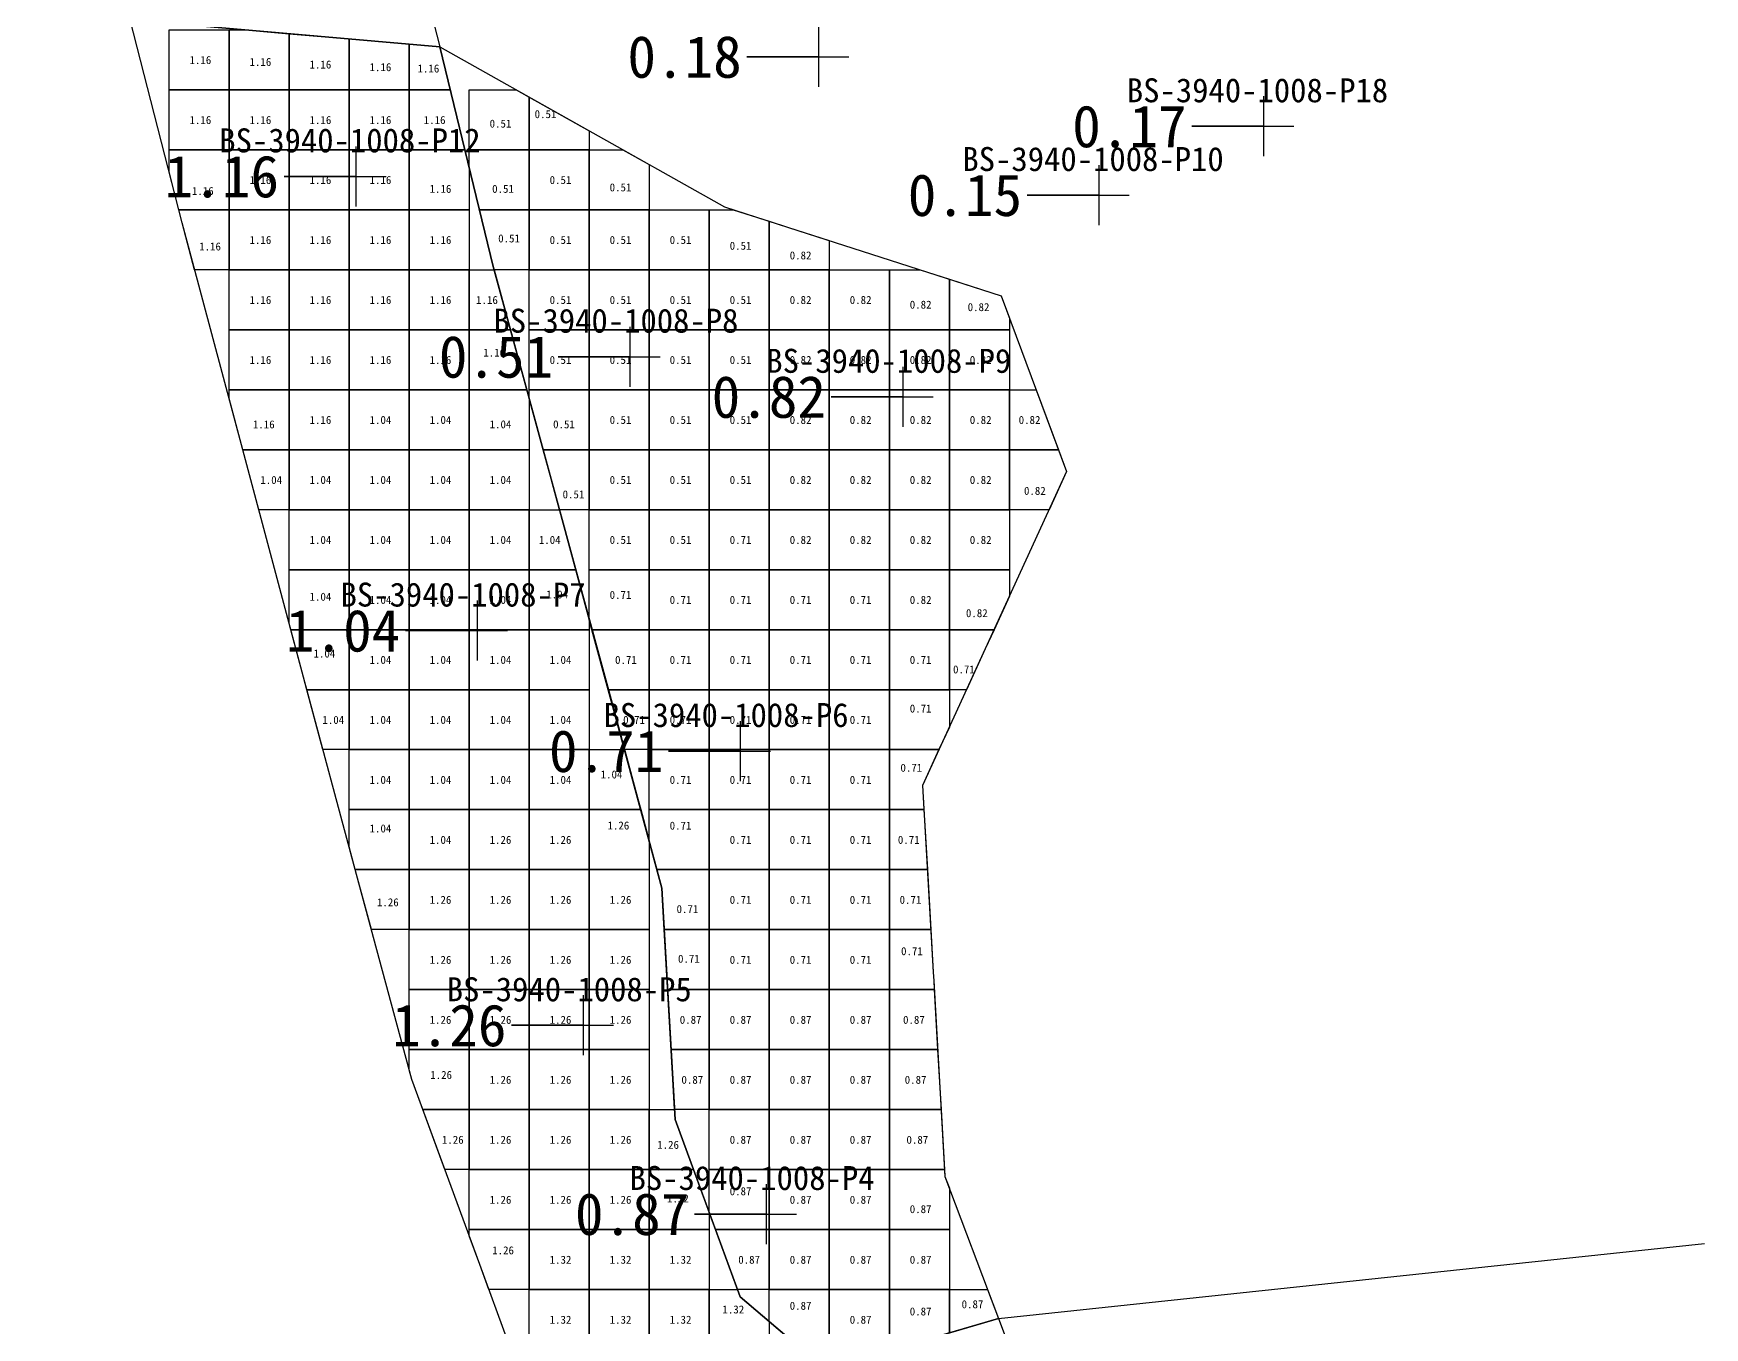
# Model space of a CAD drawing. Header units: metres. Extents: x 470082 to 470177, y 4349717 to 4349825.
# Drawn here: x 470092.04 to 470119.89, y 4349734.62 to 4349756.19 of the extents above; entities that cross this region are included whole.
import ezdxf

# ---------------------------------------------------------------- set-up
doc = ezdxf.new("R2010")
doc.units = ezdxf.units.M
for name, color, linetype in [('0.500-1.000', 4, 'Continuous'), ('1.000-1.500', 5, 'Continuous'), ('点', 7, 'Continuous'), ('爆区方格网', 7, 'Continuous'), ('钻孔', 7, 'Continuous')]:
    doc.layers.add(name, color=color, linetype=linetype)
doc.styles.add('CN_TTF', font='simsunb.ttf')

msp = doc.modelspace()

# ---------------------------------------------------------------- linework, layer by layer
at = {"color": 7}
msp.add_line((470108.123, 4349734.769), (470119.886, 4349736.021), dxfattribs=at)
at = {"layer": '0.500-1.000', "color": 4, "lineweight": 30}
for points in [[(470097.162, 4349762.728), (470097.96, 4349759.305), (470098.815, 4349755.97), (470093.654, 4349756.421), (470092.793, 4349759.778), (470092.044, 4349763.1), (470096.824, 4349764.178), (470097.162, 4349762.728)], [(470108.123, 4349734.769), (470105.235, 4349733.925), (470103.82, 4349735.13), (470102.735, 4349738.085), (470102.609, 4349740.288), (470102.515, 4349741.945), (470101.14, 4349747.023), (470100.667, 4349748.77), (470099.705, 4349752.305), (470098.815, 4349755.97), (470103.56, 4349753.3), (470104.622, 4349752.959), (470108.165, 4349751.82), (470109.257, 4349748.889), (470107.902, 4349745.935), (470106.858, 4349743.657), (470107.035, 4349740.541), (470107.043, 4349740.398), (470107.229, 4349737.139), (470108.123, 4349734.769)]]:
    msp.add_lwpolyline(points, close=True, dxfattribs=at)
at = {"layer": '1.000-1.500', "color": 5, "lineweight": 30}
for points in [[(470100.45, 4349733.025), (470099.479, 4349735.671), (470098.348, 4349738.752), (470097.428, 4349742.171), (470096.542, 4349745.464), (470095.531, 4349749.252), (470094.521, 4349753.036), (470093.654, 4349756.421), (470098.815, 4349755.97), (470099.705, 4349752.305), (470100.197, 4349750.497), (470101.63, 4349745.235), (470102.115, 4349743.432), (470102.515, 4349741.945), (470102.735, 4349738.085), (470103.129, 4349737.011), (470103.82, 4349735.13), (470105.235, 4349733.925)], [(470106.214, 4349734.211), (470108.123, 4349734.769), (470109.017, 4349732.399)]]:
    msp.add_lwpolyline(points, dxfattribs=at)
at = {"layer": '点', "color": 138, "true_color": 0x004c4c}
for p, q in [((470105.13, 4349755.304), (470105.13, 4349756.304)), ((470104.63, 4349755.804), (470105.63, 4349755.804)), ((470112.541, 4349754.145), (470112.541, 4349755.145)), ((470112.041, 4349754.645), (470113.041, 4349754.645)), ((470097.42, 4349753.31), (470097.42, 4349754.31)), ((470109.801, 4349752.999), (470109.801, 4349753.999)), ((470096.92, 4349753.81), (470097.92, 4349753.81)), ((470109.301, 4349753.499), (470110.301, 4349753.499)), ((470101.988, 4349750.304), (470101.988, 4349751.304)), ((470101.488, 4349750.804), (470102.488, 4349750.804)), ((470106.534, 4349749.635), (470106.534, 4349750.635)), ((470106.034, 4349750.135), (470107.034, 4349750.135)), ((470099.441, 4349745.738), (470099.441, 4349746.738)), ((470098.941, 4349746.238), (470099.941, 4349746.238)), ((470103.823, 4349743.73), (470103.823, 4349744.73)), ((470103.323, 4349744.23), (470104.323, 4349744.23)), ((470101.21, 4349739.158), (470101.21, 4349740.158)), ((470100.71, 4349739.658), (470101.71, 4349739.658)), ((470104.256, 4349736.012), (470104.256, 4349737.012)), ((470103.756, 4349736.512), (470104.756, 4349736.512))]:
    msp.add_line(p, q, dxfattribs=at)
at = {"layer": '爆区方格网', "color": 5}
for points in [[(470094.304, 4349755.253), (470094.304, 4349756.253), (470095.304, 4349756.253), (470095.304, 4349755.253), (470094.304, 4349755.253)], [(470096.304, 4349755.253), (470095.304, 4349755.253), (470095.304, 4349756.253), (470095.571, 4349756.253), (470096.304, 4349756.189), (470096.304, 4349755.253)], [(470097.304, 4349755.253), (470096.304, 4349755.253), (470096.304, 4349756.189), (470097.304, 4349756.102), (470097.304, 4349755.253)], [(470098.304, 4349755.253), (470097.304, 4349755.253), (470097.304, 4349756.102), (470098.304, 4349756.014), (470098.304, 4349755.253)], [(470098.304, 4349755.253), (470098.304, 4349756.014), (470098.815, 4349755.97), (470098.989, 4349755.253), (470098.304, 4349755.253)], [(470094.304, 4349754.253), (470094.304, 4349755.253), (470095.304, 4349755.253), (470095.304, 4349754.253), (470094.304, 4349754.253)], [(470095.304, 4349754.253), (470095.304, 4349755.253), (470096.304, 4349755.253), (470096.304, 4349754.253), (470095.304, 4349754.253)], [(470096.304, 4349754.253), (470096.304, 4349755.253), (470097.304, 4349755.253), (470097.304, 4349754.253), (470096.304, 4349754.253)], [(470097.304, 4349754.253), (470097.304, 4349755.253), (470098.304, 4349755.253), (470098.304, 4349754.253), (470097.304, 4349754.253)], [(470098.304, 4349754.253), (470098.304, 4349755.253), (470098.989, 4349755.253), (470099.232, 4349754.253), (470098.304, 4349754.253)], [(470094.304, 4349754.253), (470095.304, 4349754.253), (470095.304, 4349753.253), (470094.466, 4349753.253), (470094.304, 4349753.886), (470094.304, 4349754.253)], [(470095.304, 4349753.253), (470095.304, 4349754.253), (470096.304, 4349754.253), (470096.304, 4349753.253), (470095.304, 4349753.253)], [(470096.304, 4349753.253), (470096.304, 4349754.253), (470097.304, 4349754.253), (470097.304, 4349753.253), (470096.304, 4349753.253)], [(470097.304, 4349753.253), (470097.304, 4349754.253), (470098.304, 4349754.253), (470098.304, 4349753.253), (470097.304, 4349753.253)], [(470099.304, 4349753.253), (470098.304, 4349753.253), (470098.304, 4349754.253), (470099.232, 4349754.253), (470099.304, 4349753.958), (470099.304, 4349753.253)], [(470095.304, 4349753.253), (470095.304, 4349752.253), (470094.73, 4349752.253), (470094.521, 4349753.036), (470094.466, 4349753.253), (470095.304, 4349753.253)], [(470095.304, 4349752.253), (470095.304, 4349753.253), (470096.304, 4349753.253), (470096.304, 4349752.253), (470095.304, 4349752.253)], [(470096.304, 4349752.253), (470096.304, 4349753.253), (470097.304, 4349753.253), (470097.304, 4349752.253), (470096.304, 4349752.253)], [(470097.304, 4349752.253), (470097.304, 4349753.253), (470098.304, 4349753.253), (470098.304, 4349752.253), (470097.304, 4349752.253)], [(470098.304, 4349752.253), (470098.304, 4349753.253), (470099.304, 4349753.253), (470099.304, 4349752.253), (470098.304, 4349752.253)], [(470095.304, 4349751.253), (470095.304, 4349752.253), (470096.304, 4349752.253), (470096.304, 4349751.253), (470095.304, 4349751.253)], [(470096.304, 4349751.253), (470096.304, 4349752.253), (470097.304, 4349752.253), (470097.304, 4349751.253), (470096.304, 4349751.253)], [(470097.304, 4349751.253), (470097.304, 4349752.253), (470098.304, 4349752.253), (470098.304, 4349751.253), (470097.304, 4349751.253)], [(470098.304, 4349751.253), (470098.304, 4349752.253), (470099.304, 4349752.253), (470099.304, 4349751.253), (470098.304, 4349751.253)], [(470099.304, 4349751.253), (470099.304, 4349752.253), (470099.719, 4349752.253), (470099.991, 4349751.253), (470099.304, 4349751.253)], [(470095.304, 4349750.253), (470095.304, 4349751.253), (470096.304, 4349751.253), (470096.304, 4349750.253), (470095.304, 4349750.253)], [(470096.304, 4349750.253), (470096.304, 4349751.253), (470097.304, 4349751.253), (470097.304, 4349750.253), (470096.304, 4349750.253)], [(470097.304, 4349750.253), (470097.304, 4349751.253), (470098.304, 4349751.253), (470098.304, 4349750.253), (470097.304, 4349750.253)], [(470098.304, 4349750.253), (470098.304, 4349751.253), (470099.304, 4349751.253), (470099.304, 4349750.253), (470098.304, 4349750.253)], [(470099.304, 4349750.253), (470099.304, 4349751.253), (470099.991, 4349751.253), (470100.197, 4349750.497), (470100.264, 4349750.253), (470099.304, 4349750.253)], [(470095.304, 4349750.253), (470096.304, 4349750.253), (470096.304, 4349749.253), (470095.531, 4349749.253), (470095.304, 4349750.105), (470095.304, 4349750.253)], [(470096.304, 4349749.253), (470096.304, 4349750.253), (470097.304, 4349750.253), (470097.304, 4349749.253), (470096.304, 4349749.253)], [(470097.304, 4349749.253), (470097.304, 4349750.253), (470098.304, 4349750.253), (470098.304, 4349749.253), (470097.304, 4349749.253)], [(470098.304, 4349749.253), (470098.304, 4349750.253), (470099.304, 4349750.253), (470099.304, 4349749.253), (470098.304, 4349749.253)], [(470100.304, 4349749.253), (470099.304, 4349749.253), (470099.304, 4349750.253), (470100.264, 4349750.253), (470100.304, 4349750.107), (470100.304, 4349749.253)], [(470096.304, 4349749.253), (470096.304, 4349748.253), (470095.798, 4349748.253), (470095.531, 4349749.252), (470095.531, 4349749.253), (470096.304, 4349749.253)], [(470096.304, 4349748.253), (470096.304, 4349749.253), (470097.304, 4349749.253), (470097.304, 4349748.253), (470096.304, 4349748.253)], [(470097.304, 4349748.253), (470097.304, 4349749.253), (470098.304, 4349749.253), (470098.304, 4349748.253), (470097.304, 4349748.253)], [(470098.304, 4349748.253), (470098.304, 4349749.253), (470099.304, 4349749.253), (470099.304, 4349748.253), (470098.304, 4349748.253)], [(470099.304, 4349748.253), (470099.304, 4349749.253), (470100.304, 4349749.253), (470100.304, 4349748.253), (470099.304, 4349748.253)], [(470096.304, 4349747.253), (470096.304, 4349748.253), (470097.304, 4349748.253), (470097.304, 4349747.253), (470096.304, 4349747.253)], [(470097.304, 4349747.253), (470097.304, 4349748.253), (470098.304, 4349748.253), (470098.304, 4349747.253), (470097.304, 4349747.253)], [(470098.304, 4349747.253), (470098.304, 4349748.253), (470099.304, 4349748.253), (470099.304, 4349747.253), (470098.304, 4349747.253)], [(470099.304, 4349747.253), (470099.304, 4349748.253), (470100.304, 4349748.253), (470100.304, 4349747.253), (470099.304, 4349747.253)], [(470100.304, 4349747.253), (470100.304, 4349748.253), (470100.808, 4349748.253), (470101.08, 4349747.253), (470100.304, 4349747.253)], [(470096.304, 4349747.253), (470097.304, 4349747.253), (470097.304, 4349746.253), (470096.331, 4349746.253), (470096.304, 4349746.358), (470096.304, 4349747.253)], [(470097.304, 4349746.253), (470097.304, 4349747.253), (470098.304, 4349747.253), (470098.304, 4349746.253), (470097.304, 4349746.253)], [(470098.304, 4349746.253), (470098.304, 4349747.253), (470099.304, 4349747.253), (470099.304, 4349746.253), (470098.304, 4349746.253)], [(470099.304, 4349746.253), (470099.304, 4349747.253), (470100.304, 4349747.253), (470100.304, 4349746.253), (470099.304, 4349746.253)], [(470101.304, 4349746.253), (470100.304, 4349746.253), (470100.304, 4349747.253), (470101.08, 4349747.253), (470101.304, 4349746.434), (470101.304, 4349746.253)], [(470097.304, 4349746.253), (470097.304, 4349745.253), (470096.599, 4349745.253), (470096.542, 4349745.464), (470096.331, 4349746.253), (470097.304, 4349746.253)], [(470097.304, 4349745.253), (470097.304, 4349746.253), (470098.304, 4349746.253), (470098.304, 4349745.253), (470097.304, 4349745.253)], [(470098.304, 4349745.253), (470098.304, 4349746.253), (470099.304, 4349746.253), (470099.304, 4349745.253), (470098.304, 4349745.253)], [(470099.304, 4349745.253), (470099.304, 4349746.253), (470100.304, 4349746.253), (470100.304, 4349745.253), (470099.304, 4349745.253)], [(470100.304, 4349745.253), (470100.304, 4349746.253), (470101.304, 4349746.253), (470101.304, 4349745.253), (470100.304, 4349745.253)], [(470097.304, 4349745.253), (470097.304, 4349744.253), (470096.868, 4349744.253), (470096.599, 4349745.253), (470097.304, 4349745.253)], [(470097.304, 4349744.253), (470097.304, 4349745.253), (470098.304, 4349745.253), (470098.304, 4349744.253), (470097.304, 4349744.253)], [(470098.304, 4349744.253), (470098.304, 4349745.253), (470099.304, 4349745.253), (470099.304, 4349744.253), (470098.304, 4349744.253)], [(470099.304, 4349744.253), (470099.304, 4349745.253), (470100.304, 4349745.253), (470100.304, 4349744.253), (470099.304, 4349744.253)], [(470100.304, 4349744.253), (470100.304, 4349745.253), (470101.304, 4349745.253), (470101.304, 4349744.253), (470100.304, 4349744.253)], [(470097.304, 4349743.253), (470097.304, 4349744.253), (470098.304, 4349744.253), (470098.304, 4349743.253), (470097.304, 4349743.253)], [(470098.304, 4349743.253), (470098.304, 4349744.253), (470099.304, 4349744.253), (470099.304, 4349743.253), (470098.304, 4349743.253)], [(470099.304, 4349743.253), (470099.304, 4349744.253), (470100.304, 4349744.253), (470100.304, 4349743.253), (470099.304, 4349743.253)], [(470100.304, 4349743.253), (470100.304, 4349744.253), (470101.304, 4349744.253), (470101.304, 4349743.253), (470100.304, 4349743.253)], [(470101.304, 4349743.253), (470101.304, 4349744.253), (470101.894, 4349744.253), (470102.115, 4349743.432), (470102.163, 4349743.253), (470101.304, 4349743.253)], [(470097.304, 4349743.253), (470098.304, 4349743.253), (470098.304, 4349742.253), (470097.406, 4349742.253), (470097.304, 4349742.633), (470097.304, 4349743.253)], [(470098.304, 4349742.253), (470098.304, 4349743.253), (470099.304, 4349743.253), (470099.304, 4349742.253), (470098.304, 4349742.253)], [(470099.304, 4349742.253), (470099.304, 4349743.253), (470100.304, 4349743.253), (470100.304, 4349742.253), (470099.304, 4349742.253)], [(470100.304, 4349742.253), (470100.304, 4349743.253), (470101.304, 4349743.253), (470101.304, 4349742.253), (470100.304, 4349742.253)], [(470102.304, 4349742.253), (470101.304, 4349742.253), (470101.304, 4349743.253), (470102.163, 4349743.253), (470102.304, 4349742.731), (470102.304, 4349742.253)], [(470098.304, 4349742.253), (470098.304, 4349741.253), (470097.675, 4349741.253), (470097.428, 4349742.171), (470097.406, 4349742.253), (470098.304, 4349742.253)], [(470098.304, 4349741.253), (470098.304, 4349742.253), (470099.304, 4349742.253), (470099.304, 4349741.253), (470098.304, 4349741.253)], [(470099.304, 4349741.253), (470099.304, 4349742.253), (470100.304, 4349742.253), (470100.304, 4349741.253), (470099.304, 4349741.253)], [(470100.304, 4349741.253), (470100.304, 4349742.253), (470101.304, 4349742.253), (470101.304, 4349741.253), (470100.304, 4349741.253)], [(470101.304, 4349741.253), (470101.304, 4349742.253), (470102.304, 4349742.253), (470102.304, 4349741.253), (470101.304, 4349741.253)], [(470098.304, 4349740.253), (470098.304, 4349741.253), (470099.304, 4349741.253), (470099.304, 4349740.253), (470098.304, 4349740.253)], [(470099.304, 4349740.253), (470099.304, 4349741.253), (470100.304, 4349741.253), (470100.304, 4349740.253), (470099.304, 4349740.253)], [(470100.304, 4349740.253), (470100.304, 4349741.253), (470101.304, 4349741.253), (470101.304, 4349740.253), (470100.304, 4349740.253)], [(470101.304, 4349740.253), (470101.304, 4349741.253), (470102.304, 4349741.253), (470102.304, 4349740.253), (470101.304, 4349740.253)], [(470098.304, 4349739.253), (470098.304, 4349740.253), (470099.304, 4349740.253), (470099.304, 4349739.253), (470098.304, 4349739.253)], [(470099.304, 4349739.253), (470099.304, 4349740.253), (470100.304, 4349740.253), (470100.304, 4349739.253), (470099.304, 4349739.253)], [(470100.304, 4349739.253), (470100.304, 4349740.253), (470101.304, 4349740.253), (470101.304, 4349739.253), (470100.304, 4349739.253)], [(470101.304, 4349739.253), (470101.304, 4349740.253), (470102.304, 4349740.253), (470102.304, 4349739.253), (470101.304, 4349739.253)], [(470098.304, 4349739.253), (470099.304, 4349739.253), (470099.304, 4349738.253), (470098.531, 4349738.253), (470098.348, 4349738.752), (470098.304, 4349738.916), (470098.304, 4349739.253)], [(470099.304, 4349738.253), (470099.304, 4349739.253), (470100.304, 4349739.253), (470100.304, 4349738.253), (470099.304, 4349738.253)], [(470100.304, 4349738.253), (470100.304, 4349739.253), (470101.304, 4349739.253), (470101.304, 4349738.253), (470100.304, 4349738.253)], [(470101.304, 4349738.253), (470101.304, 4349739.253), (470102.304, 4349739.253), (470102.304, 4349738.253), (470101.304, 4349738.253)], [(470099.304, 4349738.253), (470099.304, 4349737.253), (470098.898, 4349737.253), (470098.531, 4349738.253), (470099.304, 4349738.253)], [(470099.304, 4349737.253), (470099.304, 4349738.253), (470100.304, 4349738.253), (470100.304, 4349737.253), (470099.304, 4349737.253)], [(470100.304, 4349737.253), (470100.304, 4349738.253), (470101.304, 4349738.253), (470101.304, 4349737.253), (470100.304, 4349737.253)], [(470101.304, 4349737.253), (470101.304, 4349738.253), (470102.304, 4349738.253), (470102.304, 4349737.253), (470101.304, 4349737.253)], [(470102.304, 4349737.253), (470102.304, 4349738.253), (470102.725, 4349738.253), (470102.735, 4349738.085), (470103.04, 4349737.253), (470102.304, 4349737.253)], [(470099.304, 4349736.253), (470099.304, 4349737.253), (470100.304, 4349737.253), (470100.304, 4349736.253), (470099.304, 4349736.253)], [(470100.304, 4349736.253), (470100.304, 4349737.253), (470101.304, 4349737.253), (470101.304, 4349736.253), (470100.304, 4349736.253)], [(470101.304, 4349736.253), (470101.304, 4349737.253), (470102.304, 4349737.253), (470102.304, 4349736.253), (470101.304, 4349736.253)], [(470103.304, 4349736.253), (470102.304, 4349736.253), (470102.304, 4349737.253), (470103.04, 4349737.253), (470103.129, 4349737.011), (470103.304, 4349736.536), (470103.304, 4349736.253)], [(470099.304, 4349736.253), (470100.304, 4349736.253), (470100.304, 4349735.253), (470099.632, 4349735.253), (470099.479, 4349735.671), (470099.304, 4349736.148), (470099.304, 4349736.253)], [(470100.304, 4349735.253), (470100.304, 4349736.253), (470101.304, 4349736.253), (470101.304, 4349735.253), (470100.304, 4349735.253)], [(470101.304, 4349735.253), (470101.304, 4349736.253), (470102.304, 4349736.253), (470102.304, 4349735.253), (470101.304, 4349735.253)], [(470102.304, 4349735.253), (470102.304, 4349736.253), (470103.304, 4349736.253), (470103.304, 4349735.253), (470102.304, 4349735.253)], [(470100.304, 4349734.253), (470100.304, 4349735.253), (470101.304, 4349735.253), (470101.304, 4349734.253), (470100.304, 4349734.253)], [(470101.304, 4349734.253), (470101.304, 4349735.253), (470102.304, 4349735.253), (470102.304, 4349734.253), (470101.304, 4349734.253)], [(470102.304, 4349734.253), (470102.304, 4349735.253), (470103.304, 4349735.253), (470103.304, 4349734.253), (470102.304, 4349734.253)], [(470104.304, 4349734.253), (470103.304, 4349734.253), (470103.304, 4349735.253), (470103.775, 4349735.253), (470103.82, 4349735.13), (470104.304, 4349734.718), (470104.304, 4349734.253)]]:
    msp.add_lwpolyline(points, close=True, dxfattribs=at)
at = {"layer": '爆区方格网', "color": 4}
for points in [[(470100.304, 4349754.253), (470099.304, 4349754.253), (470099.304, 4349755.253), (470100.088, 4349755.253), (470100.304, 4349755.132), (470100.304, 4349754.253)], [(470101.304, 4349754.253), (470100.304, 4349754.253), (470100.304, 4349755.132), (470101.304, 4349754.569), (470101.304, 4349754.253)], [(470099.304, 4349754.253), (470100.304, 4349754.253), (470100.304, 4349753.253), (470099.475, 4349753.253), (470099.304, 4349753.958), (470099.304, 4349754.253)], [(470100.304, 4349753.253), (470100.304, 4349754.253), (470101.304, 4349754.253), (470101.304, 4349753.253), (470100.304, 4349753.253)], [(470102.304, 4349753.253), (470101.304, 4349753.253), (470101.304, 4349754.253), (470101.865, 4349754.253), (470102.304, 4349754.007), (470102.304, 4349753.253)], [(470100.304, 4349753.253), (470100.304, 4349752.253), (470099.719, 4349752.253), (470099.705, 4349752.305), (470099.475, 4349753.253), (470100.304, 4349753.253)], [(470100.304, 4349752.253), (470100.304, 4349753.253), (470101.304, 4349753.253), (470101.304, 4349752.253), (470100.304, 4349752.253)], [(470101.304, 4349752.253), (470101.304, 4349753.253), (470102.304, 4349753.253), (470102.304, 4349752.253), (470101.304, 4349752.253)], [(470102.304, 4349752.253), (470102.304, 4349753.253), (470103.304, 4349753.253), (470103.304, 4349752.253), (470102.304, 4349752.253)], [(470104.304, 4349752.253), (470103.304, 4349752.253), (470103.304, 4349753.253), (470103.704, 4349753.253), (470104.304, 4349753.061), (470104.304, 4349752.253)], [(470105.304, 4349752.253), (470104.304, 4349752.253), (470104.304, 4349753.061), (470104.622, 4349752.959), (470105.304, 4349752.739), (470105.304, 4349752.253)], [(470100.304, 4349751.253), (470100.304, 4349752.253), (470101.304, 4349752.253), (470101.304, 4349751.253), (470100.304, 4349751.253)], [(470101.304, 4349751.253), (470101.304, 4349752.253), (470102.304, 4349752.253), (470102.304, 4349751.253), (470101.304, 4349751.253)], [(470102.304, 4349751.253), (470102.304, 4349752.253), (470103.304, 4349752.253), (470103.304, 4349751.253), (470102.304, 4349751.253)], [(470103.304, 4349751.253), (470103.304, 4349752.253), (470104.304, 4349752.253), (470104.304, 4349751.253), (470103.304, 4349751.253)], [(470104.304, 4349751.253), (470104.304, 4349752.253), (470105.304, 4349752.253), (470105.304, 4349751.253), (470104.304, 4349751.253)], [(470105.304, 4349751.253), (470105.304, 4349752.253), (470106.304, 4349752.253), (470106.304, 4349751.253), (470105.304, 4349751.253)], [(470107.304, 4349751.253), (470106.304, 4349751.253), (470106.304, 4349752.253), (470106.816, 4349752.253), (470107.304, 4349752.097), (470107.304, 4349751.253)], [(470108.304, 4349751.253), (470107.304, 4349751.253), (470107.304, 4349752.097), (470108.165, 4349751.82), (470108.304, 4349751.448), (470108.304, 4349751.253)], [(470100.304, 4349750.253), (470100.304, 4349751.253), (470101.304, 4349751.253), (470101.304, 4349750.253), (470100.304, 4349750.253)], [(470101.304, 4349750.253), (470101.304, 4349751.253), (470102.304, 4349751.253), (470102.304, 4349750.253), (470101.304, 4349750.253)], [(470102.304, 4349750.253), (470102.304, 4349751.253), (470103.304, 4349751.253), (470103.304, 4349750.253), (470102.304, 4349750.253)], [(470103.304, 4349750.253), (470103.304, 4349751.253), (470104.304, 4349751.253), (470104.304, 4349750.253), (470103.304, 4349750.253)], [(470104.304, 4349750.253), (470104.304, 4349751.253), (470105.304, 4349751.253), (470105.304, 4349750.253), (470104.304, 4349750.253)], [(470105.304, 4349750.253), (470105.304, 4349751.253), (470106.304, 4349751.253), (470106.304, 4349750.253), (470105.304, 4349750.253)], [(470106.304, 4349750.253), (470106.304, 4349751.253), (470107.304, 4349751.253), (470107.304, 4349750.253), (470106.304, 4349750.253)], [(470107.304, 4349750.253), (470107.304, 4349751.253), (470108.304, 4349751.253), (470108.304, 4349750.253), (470107.304, 4349750.253)], [(470100.304, 4349750.253), (470101.304, 4349750.253), (470101.304, 4349749.253), (470100.536, 4349749.253), (470100.304, 4349750.107), (470100.304, 4349750.253)], [(470101.304, 4349749.253), (470101.304, 4349750.253), (470102.304, 4349750.253), (470102.304, 4349749.253), (470101.304, 4349749.253)], [(470102.304, 4349749.253), (470102.304, 4349750.253), (470103.304, 4349750.253), (470103.304, 4349749.253), (470102.304, 4349749.253)], [(470103.304, 4349749.253), (470103.304, 4349750.253), (470104.304, 4349750.253), (470104.304, 4349749.253), (470103.304, 4349749.253)], [(470104.304, 4349749.253), (470104.304, 4349750.253), (470105.304, 4349750.253), (470105.304, 4349749.253), (470104.304, 4349749.253)], [(470105.304, 4349749.253), (470105.304, 4349750.253), (470106.304, 4349750.253), (470106.304, 4349749.253), (470105.304, 4349749.253)], [(470106.304, 4349749.253), (470106.304, 4349750.253), (470107.304, 4349750.253), (470107.304, 4349749.253), (470106.304, 4349749.253)], [(470107.304, 4349749.253), (470107.304, 4349750.253), (470108.304, 4349750.253), (470108.304, 4349749.253), (470107.304, 4349749.253)], [(470108.304, 4349749.253), (470108.304, 4349750.253), (470108.749, 4349750.253), (470109.121, 4349749.253), (470108.304, 4349749.253)], [(470101.304, 4349749.253), (470101.304, 4349748.253), (470100.807, 4349748.253), (470100.667, 4349748.77), (470100.536, 4349749.253), (470101.304, 4349749.253)], [(470101.304, 4349748.253), (470101.304, 4349749.253), (470102.304, 4349749.253), (470102.304, 4349748.253), (470101.304, 4349748.253)], [(470102.304, 4349748.253), (470102.304, 4349749.253), (470103.304, 4349749.253), (470103.304, 4349748.253), (470102.304, 4349748.253)], [(470103.304, 4349748.253), (470103.304, 4349749.253), (470104.304, 4349749.253), (470104.304, 4349748.253), (470103.304, 4349748.253)], [(470104.304, 4349748.253), (470104.304, 4349749.253), (470105.304, 4349749.253), (470105.304, 4349748.253), (470104.304, 4349748.253)], [(470105.304, 4349748.253), (470105.304, 4349749.253), (470106.304, 4349749.253), (470106.304, 4349748.253), (470105.304, 4349748.253)], [(470106.304, 4349748.253), (470106.304, 4349749.253), (470107.304, 4349749.253), (470107.304, 4349748.253), (470106.304, 4349748.253)], [(470107.304, 4349748.253), (470107.304, 4349749.253), (470108.304, 4349749.253), (470108.304, 4349748.253), (470107.304, 4349748.253)], [(470108.304, 4349748.253), (470108.304, 4349749.253), (470109.121, 4349749.253), (470109.257, 4349748.889), (470108.965, 4349748.253), (470108.304, 4349748.253)], [(470101.304, 4349747.253), (470101.304, 4349748.253), (470102.304, 4349748.253), (470102.304, 4349747.253), (470101.304, 4349747.253)], [(470102.304, 4349747.253), (470102.304, 4349748.253), (470103.304, 4349748.253), (470103.304, 4349747.253), (470102.304, 4349747.253)], [(470103.304, 4349747.253), (470103.304, 4349748.253), (470104.304, 4349748.253), (470104.304, 4349747.253), (470103.304, 4349747.253)], [(470104.304, 4349747.253), (470104.304, 4349748.253), (470105.304, 4349748.253), (470105.304, 4349747.253), (470104.304, 4349747.253)], [(470105.304, 4349747.253), (470105.304, 4349748.253), (470106.304, 4349748.253), (470106.304, 4349747.253), (470105.304, 4349747.253)], [(470106.304, 4349747.253), (470106.304, 4349748.253), (470107.304, 4349748.253), (470107.304, 4349747.253), (470106.304, 4349747.253)], [(470107.304, 4349747.253), (470107.304, 4349748.253), (470108.304, 4349748.253), (470108.304, 4349747.253), (470107.304, 4349747.253)], [(470101.304, 4349747.253), (470102.304, 4349747.253), (470102.304, 4349746.253), (470101.349, 4349746.253), (470101.304, 4349746.42), (470101.304, 4349747.253)], [(470102.304, 4349746.253), (470102.304, 4349747.253), (470103.304, 4349747.253), (470103.304, 4349746.253), (470102.304, 4349746.253)], [(470103.304, 4349746.253), (470103.304, 4349747.253), (470104.304, 4349747.253), (470104.304, 4349746.253), (470103.304, 4349746.253)], [(470104.304, 4349746.253), (470104.304, 4349747.253), (470105.304, 4349747.253), (470105.304, 4349746.253), (470104.304, 4349746.253)], [(470105.304, 4349746.253), (470105.304, 4349747.253), (470106.304, 4349747.253), (470106.304, 4349746.253), (470105.304, 4349746.253)], [(470106.304, 4349746.253), (470106.304, 4349747.253), (470107.304, 4349747.253), (470107.304, 4349746.253), (470106.304, 4349746.253)], [(470107.304, 4349746.253), (470107.304, 4349747.253), (470108.304, 4349747.253), (470108.304, 4349746.81), (470108.048, 4349746.253), (470107.304, 4349746.253)], [(470102.304, 4349746.253), (470102.304, 4349745.253), (470101.619, 4349745.253), (470101.349, 4349746.253), (470102.304, 4349746.253)], [(470102.304, 4349745.253), (470102.304, 4349746.253), (470103.304, 4349746.253), (470103.304, 4349745.253), (470102.304, 4349745.253)], [(470103.304, 4349745.253), (470103.304, 4349746.253), (470104.304, 4349746.253), (470104.304, 4349745.253), (470103.304, 4349745.253)], [(470104.304, 4349745.253), (470104.304, 4349746.253), (470105.304, 4349746.253), (470105.304, 4349745.253), (470104.304, 4349745.253)], [(470105.304, 4349745.253), (470105.304, 4349746.253), (470106.304, 4349746.253), (470106.304, 4349745.253), (470105.304, 4349745.253)], [(470106.304, 4349745.253), (470106.304, 4349746.253), (470107.304, 4349746.253), (470107.304, 4349745.253), (470106.304, 4349745.253)], [(470107.304, 4349745.253), (470107.304, 4349746.253), (470108.048, 4349746.253), (470107.902, 4349745.935), (470107.59, 4349745.253), (470107.304, 4349745.253)], [(470102.304, 4349745.253), (470102.304, 4349744.253), (470101.89, 4349744.253), (470101.619, 4349745.253), (470102.304, 4349745.253)], [(470102.304, 4349744.253), (470102.304, 4349745.253), (470103.304, 4349745.253), (470103.304, 4349744.253), (470102.304, 4349744.253)], [(470103.304, 4349744.253), (470103.304, 4349745.253), (470104.304, 4349745.253), (470104.304, 4349744.253), (470103.304, 4349744.253)], [(470104.304, 4349744.253), (470104.304, 4349745.253), (470105.304, 4349745.253), (470105.304, 4349744.253), (470104.304, 4349744.253)], [(470105.304, 4349744.253), (470105.304, 4349745.253), (470106.304, 4349745.253), (470106.304, 4349744.253), (470105.304, 4349744.253)], [(470106.304, 4349744.253), (470106.304, 4349745.253), (470107.304, 4349745.253), (470107.304, 4349744.63), (470107.131, 4349744.253), (470106.304, 4349744.253)], [(470102.304, 4349743.253), (470102.304, 4349744.253), (470103.304, 4349744.253), (470103.304, 4349743.253), (470102.304, 4349743.253)], [(470103.304, 4349743.253), (470103.304, 4349744.253), (470104.304, 4349744.253), (470104.304, 4349743.253), (470103.304, 4349743.253)], [(470104.304, 4349743.253), (470104.304, 4349744.253), (470105.304, 4349744.253), (470105.304, 4349743.253), (470104.304, 4349743.253)], [(470105.304, 4349743.253), (470105.304, 4349744.253), (470106.304, 4349744.253), (470106.304, 4349743.253), (470105.304, 4349743.253)], [(470106.304, 4349743.253), (470106.304, 4349744.253), (470107.131, 4349744.253), (470106.858, 4349743.657), (470106.881, 4349743.253), (470106.304, 4349743.253)], [(470102.304, 4349743.253), (470103.304, 4349743.253), (470103.304, 4349742.253), (470102.432, 4349742.253), (470102.304, 4349742.726), (470102.304, 4349743.253)], [(470103.304, 4349742.253), (470103.304, 4349743.253), (470104.304, 4349743.253), (470104.304, 4349742.253), (470103.304, 4349742.253)], [(470104.304, 4349742.253), (470104.304, 4349743.253), (470105.304, 4349743.253), (470105.304, 4349742.253), (470104.304, 4349742.253)], [(470105.304, 4349742.253), (470105.304, 4349743.253), (470106.304, 4349743.253), (470106.304, 4349742.253), (470105.304, 4349742.253)], [(470106.304, 4349742.253), (470106.304, 4349743.253), (470106.881, 4349743.253), (470106.938, 4349742.253), (470106.304, 4349742.253)], [(470103.304, 4349742.253), (470103.304, 4349741.253), (470102.554, 4349741.253), (470102.515, 4349741.945), (470102.432, 4349742.253), (470103.304, 4349742.253)], [(470103.304, 4349741.253), (470103.304, 4349742.253), (470104.304, 4349742.253), (470104.304, 4349741.253), (470103.304, 4349741.253)], [(470104.304, 4349741.253), (470104.304, 4349742.253), (470105.304, 4349742.253), (470105.304, 4349741.253), (470104.304, 4349741.253)], [(470105.304, 4349741.253), (470105.304, 4349742.253), (470106.304, 4349742.253), (470106.304, 4349741.253), (470105.304, 4349741.253)], [(470106.304, 4349741.253), (470106.304, 4349742.253), (470106.938, 4349742.253), (470106.995, 4349741.253), (470106.304, 4349741.253)], [(470103.304, 4349741.253), (470103.304, 4349740.253), (470102.611, 4349740.253), (470102.609, 4349740.288), (470102.554, 4349741.253), (470103.304, 4349741.253)], [(470103.304, 4349740.253), (470103.304, 4349741.253), (470104.304, 4349741.253), (470104.304, 4349740.253), (470103.304, 4349740.253)], [(470104.304, 4349740.253), (470104.304, 4349741.253), (470105.304, 4349741.253), (470105.304, 4349740.253), (470104.304, 4349740.253)], [(470105.304, 4349740.253), (470105.304, 4349741.253), (470106.304, 4349741.253), (470106.304, 4349740.253), (470105.304, 4349740.253)], [(470106.304, 4349740.253), (470106.304, 4349741.253), (470106.995, 4349741.253), (470107.035, 4349740.541), (470107.043, 4349740.398), (470107.052, 4349740.253), (470106.304, 4349740.253)], [(470103.304, 4349740.253), (470103.304, 4349739.253), (470102.668, 4349739.253), (470102.611, 4349740.253), (470103.304, 4349740.253)], [(470103.304, 4349739.253), (470103.304, 4349740.253), (470104.304, 4349740.253), (470104.304, 4349739.253), (470103.304, 4349739.253)], [(470104.304, 4349739.253), (470104.304, 4349740.253), (470105.304, 4349740.253), (470105.304, 4349739.253), (470104.304, 4349739.253)], [(470105.304, 4349739.253), (470105.304, 4349740.253), (470106.304, 4349740.253), (470106.304, 4349739.253), (470105.304, 4349739.253)], [(470106.304, 4349739.253), (470106.304, 4349740.253), (470107.052, 4349740.253), (470107.109, 4349739.253), (470106.304, 4349739.253)], [(470103.304, 4349739.253), (470103.304, 4349738.253), (470102.725, 4349738.253), (470102.668, 4349739.253), (470103.304, 4349739.253)], [(470103.304, 4349738.253), (470103.304, 4349739.253), (470104.304, 4349739.253), (470104.304, 4349738.253), (470103.304, 4349738.253)], [(470104.304, 4349738.253), (470104.304, 4349739.253), (470105.304, 4349739.253), (470105.304, 4349738.253), (470104.304, 4349738.253)], [(470105.304, 4349738.253), (470105.304, 4349739.253), (470106.304, 4349739.253), (470106.304, 4349738.253), (470105.304, 4349738.253)], [(470106.304, 4349738.253), (470106.304, 4349739.253), (470107.109, 4349739.253), (470107.165, 4349738.253), (470106.304, 4349738.253)], [(470103.304, 4349737.253), (470103.304, 4349738.253), (470104.304, 4349738.253), (470104.304, 4349737.253), (470103.304, 4349737.253)], [(470104.304, 4349737.253), (470104.304, 4349738.253), (470105.304, 4349738.253), (470105.304, 4349737.253), (470104.304, 4349737.253)], [(470105.304, 4349737.253), (470105.304, 4349738.253), (470106.304, 4349738.253), (470106.304, 4349737.253), (470105.304, 4349737.253)], [(470106.304, 4349737.253), (470106.304, 4349738.253), (470107.165, 4349738.253), (470107.222, 4349737.253), (470106.304, 4349737.253)], [(470103.304, 4349737.253), (470104.304, 4349737.253), (470104.304, 4349736.253), (470103.407, 4349736.253), (470103.304, 4349736.536), (470103.304, 4349737.253)], [(470104.304, 4349736.253), (470104.304, 4349737.253), (470105.304, 4349737.253), (470105.304, 4349736.253), (470104.304, 4349736.253)], [(470105.304, 4349736.253), (470105.304, 4349737.253), (470106.304, 4349737.253), (470106.304, 4349736.253), (470105.304, 4349736.253)], [(470107.304, 4349736.253), (470106.304, 4349736.253), (470106.304, 4349737.253), (470107.222, 4349737.253), (470107.229, 4349737.139), (470107.304, 4349736.941), (470107.304, 4349736.253)], [(470104.304, 4349736.253), (470104.304, 4349735.253), (470103.775, 4349735.253), (470103.407, 4349736.253), (470104.304, 4349736.253)], [(470104.304, 4349735.253), (470104.304, 4349736.253), (470105.304, 4349736.253), (470105.304, 4349735.253), (470104.304, 4349735.253)], [(470105.304, 4349735.253), (470105.304, 4349736.253), (470106.304, 4349736.253), (470106.304, 4349735.253), (470105.304, 4349735.253)], [(470106.304, 4349735.253), (470106.304, 4349736.253), (470107.304, 4349736.253), (470107.304, 4349735.253), (470106.304, 4349735.253)], [(470104.304, 4349735.253), (470105.304, 4349735.253), (470105.304, 4349734.253), (470104.849, 4349734.253), (470104.304, 4349734.718), (470104.304, 4349735.253)], [(470105.304, 4349734.253), (470105.304, 4349735.253), (470106.304, 4349735.253), (470106.304, 4349734.253), (470105.304, 4349734.253)], [(470106.304, 4349734.253), (470106.304, 4349735.253), (470107.304, 4349735.253), (470107.304, 4349734.529), (470106.36, 4349734.253), (470106.304, 4349734.253)], [(470107.304, 4349735.253), (470107.94, 4349735.253), (470108.123, 4349734.769), (470107.304, 4349734.529), (470107.304, 4349735.253)]]:
    msp.add_lwpolyline(points, close=True, dxfattribs=at)
at = {"layer": '钻孔', "color": 8, "lineweight": 35}
for p, q in [((470105.13, 4349755.804), (470103.93, 4349755.804)), ((470112.541, 4349754.645), (470111.341, 4349754.645)), ((470109.801, 4349753.499), (470108.601, 4349753.499))]:
    msp.add_line(p, q, dxfattribs=at)
at = {"layer": '钻孔', "color": 5, "lineweight": 35}
for p, q in [((470097.42, 4349753.81), (470096.22, 4349753.81)), ((470099.441, 4349746.238), (470098.241, 4349746.238)), ((470101.21, 4349739.658), (470100.01, 4349739.658))]:
    msp.add_line(p, q, dxfattribs=at)
at = {"layer": '钻孔', "color": 4, "lineweight": 35}
for p, q in [((470101.988, 4349750.804), (470100.788, 4349750.804)), ((470106.534, 4349750.135), (470105.334, 4349750.135)), ((470103.823, 4349744.23), (470102.623, 4349744.23)), ((470104.256, 4349736.512), (470103.056, 4349736.512))]:
    msp.add_line(p, q, dxfattribs=at)

# ---------------------------------------------------------------- texts
at = {"color": 5, "style": 'CN_TTF'}
for s, p in [('1.16', (470094.644, 4349755.683)), ('1.16', (470095.644, 4349755.651)), ('1.16', (470096.644, 4349755.608)), ('1.16', (470097.644, 4349755.564)), ('1.16', (470098.443, 4349755.542)), ('1.16', (470094.644, 4349754.683)), ('1.16', (470095.644, 4349754.683)), ('1.16', (470096.644, 4349754.683)), ('1.16', (470097.644, 4349754.683)), ('1.16', (470098.547, 4349754.683)), ('1.16', (470094.684, 4349753.5)), ('1.16', (470095.644, 4349753.683)), ('1.16', (470096.644, 4349753.683)), ('1.16', (470097.644, 4349753.683)), ('1.16', (470098.644, 4349753.536)), ('1.16', (470094.805, 4349752.575)), ('1.16', (470095.644, 4349752.683)), ('1.16', (470096.644, 4349752.683)), ('1.16', (470097.644, 4349752.683)), ('1.16', (470098.644, 4349752.683)), ('1.16', (470095.644, 4349751.683)), ('1.16', (470096.644, 4349751.683)), ('1.16', (470097.644, 4349751.683)), ('1.16', (470098.644, 4349751.683)), ('1.16', (470099.419, 4349751.683)), ('1.16', (470095.644, 4349750.683)), ('1.16', (470096.644, 4349750.683)), ('1.16', (470097.644, 4349750.683)), ('1.16', (470098.644, 4349750.683)), ('1.16', (470099.539, 4349750.805)), ('1.16', (470095.7, 4349749.609)), ('1.16', (470096.644, 4349749.683)), ('1.04', (470097.644, 4349749.683)), ('1.04', (470098.644, 4349749.683)), ('1.04', (470099.644, 4349749.61)), ('1.04', (470095.824, 4349748.682)), ('1.04', (470096.644, 4349748.683)), ('1.04', (470097.644, 4349748.683)), ('1.04', (470098.644, 4349748.683)), ('1.04', (470099.644, 4349748.683)), ('1.04', (470096.644, 4349747.683)), ('1.04', (470097.644, 4349747.683)), ('1.04', (470098.644, 4349747.683)), ('1.04', (470099.644, 4349747.683)), ('1.04', (470100.464, 4349747.683)), ('1.04', (470096.644, 4349746.736)), ('1.04', (470100.588, 4349746.774)), ('1.04', (470097.644, 4349746.683)), ('1.04', (470098.644, 4349746.683)), ('1.04', (470099.644, 4349746.683)), ('1.04', (470096.71, 4349745.789)), ('1.04', (470097.644, 4349745.683)), ('1.04', (470098.644, 4349745.683)), ('1.04', (470099.644, 4349745.683)), ('1.04', (470100.644, 4349745.683)), ('1.04', (470096.858, 4349744.683)), ('1.04', (470097.644, 4349744.683)), ('1.04', (470098.644, 4349744.683)), ('1.04', (470099.644, 4349744.683)), ('1.04', (470100.644, 4349744.683)), ('1.04', (470097.644, 4349743.683)), ('1.04', (470098.644, 4349743.683)), ('1.04', (470099.644, 4349743.683)), ('1.04', (470100.644, 4349743.683)), ('1.04', (470101.494, 4349743.773)), ('1.04', (470097.644, 4349742.873)), ('1.26', (470101.608, 4349742.922)), ('1.04', (470098.644, 4349742.683)), ('1.26', (470099.644, 4349742.683)), ('1.26', (470100.644, 4349742.683)), ('1.26', (470097.767, 4349741.642)), ('1.26', (470098.644, 4349741.683)), ('1.26', (470099.644, 4349741.683)), ('1.26', (470100.644, 4349741.683)), ('1.26', (470101.644, 4349741.683)), ('1.26', (470098.644, 4349740.683)), ('1.26', (470099.644, 4349740.683)), ('1.26', (470100.644, 4349740.683)), ('1.26', (470101.644, 4349740.683)), ('1.26', (470098.644, 4349739.683)), ('1.26', (470099.644, 4349739.683)), ('1.26', (470100.644, 4349739.683)), ('1.26', (470101.644, 4349739.683)), ('1.26', (470098.655, 4349738.764)), ('1.26', (470099.644, 4349738.683)), ('1.26', (470100.644, 4349738.683)), ('1.26', (470101.644, 4349738.683)), ('1.26', (470098.849, 4349737.683)), ('1.26', (470099.644, 4349737.683)), ('1.26', (470100.644, 4349737.683)), ('1.26', (470101.644, 4349737.683)), ('1.26', (470102.436, 4349737.599)), ('1.32', (470102.6, 4349736.704)), ('1.26', (470099.644, 4349736.683)), ('1.26', (470100.644, 4349736.683)), ('1.26', (470101.644, 4349736.683)), ('1.26', (470099.687, 4349735.84)), ('1.32', (470100.644, 4349735.683)), ('1.32', (470101.644, 4349735.683)), ('1.32', (470102.644, 4349735.683)), ('1.32', (470103.523, 4349734.854)), ('1.32', (470100.644, 4349734.683)), ('1.32', (470101.644, 4349734.683)), ('1.32', (470102.644, 4349734.683))]:
    msp.add_text(s, height=0.1333, dxfattribs=at).set_placement(p)
at = {"color": 4, "style": 'CN_TTF'}
for s, p in [('0.51', (470099.644, 4349754.623)), ('0.51', (470100.394, 4349754.781)), ('0.51', (470099.686, 4349753.536)), ('0.51', (470100.644, 4349753.683)), ('0.51', (470101.644, 4349753.56)), ('0.51', (470099.787, 4349752.709)), ('0.51', (470100.644, 4349752.683)), ('0.51', (470101.644, 4349752.683)), ('0.51', (470102.644, 4349752.683)), ('0.51', (470103.644, 4349752.587)), ('0.82', (470104.644, 4349752.426)), ('0.51', (470100.644, 4349751.683)), ('0.51', (470101.644, 4349751.683)), ('0.51', (470102.644, 4349751.683)), ('0.51', (470103.644, 4349751.683)), ('0.82', (470104.644, 4349751.683)), ('0.82', (470105.644, 4349751.683)), ('0.82', (470106.644, 4349751.605)), ('0.82', (470107.609, 4349751.564)), ('0.51', (470100.644, 4349750.683)), ('0.51', (470101.644, 4349750.683)), ('0.51', (470102.644, 4349750.683)), ('0.51', (470103.644, 4349750.683)), ('0.82', (470104.644, 4349750.683)), ('0.82', (470105.644, 4349750.683)), ('0.82', (470106.644, 4349750.683)), ('0.82', (470107.644, 4349750.683)), ('0.51', (470100.702, 4349749.61)), ('0.51', (470101.644, 4349749.683)), ('0.51', (470102.644, 4349749.683)), ('0.51', (470103.644, 4349749.683)), ('0.82', (470104.644, 4349749.683)), ('0.82', (470105.644, 4349749.683)), ('0.82', (470106.644, 4349749.683)), ('0.82', (470107.644, 4349749.683)), ('0.82', (470108.459, 4349749.683)), ('0.51', (470101.644, 4349748.683)), ('0.51', (470102.644, 4349748.683)), ('0.51', (470103.644, 4349748.683)), ('0.82', (470104.644, 4349748.683)), ('0.82', (470105.644, 4349748.683)), ('0.82', (470106.644, 4349748.683)), ('0.82', (470107.644, 4349748.683)), ('0.51', (470100.86, 4349748.442)), ('0.82', (470108.547, 4349748.501)), ('0.51', (470101.644, 4349747.683)), ('0.51', (470102.644, 4349747.683)), ('0.71', (470103.644, 4349747.683)), ('0.82', (470104.644, 4349747.683)), ('0.82', (470105.644, 4349747.683)), ('0.82', (470106.644, 4349747.683)), ('0.82', (470107.644, 4349747.683)), ('0.71', (470101.644, 4349746.767)), ('0.71', (470102.644, 4349746.683)), ('0.71', (470103.644, 4349746.683)), ('0.71', (470104.644, 4349746.683)), ('0.71', (470105.644, 4349746.683)), ('0.82', (470106.644, 4349746.683)), ('0.82', (470107.58, 4349746.462)), ('0.71', (470101.734, 4349745.683)), ('0.71', (470102.644, 4349745.683)), ('0.71', (470103.644, 4349745.683)), ('0.71', (470104.644, 4349745.683)), ('0.71', (470105.644, 4349745.683)), ('0.71', (470106.644, 4349745.683)), ('0.71', (470107.365, 4349745.524)), ('0.71', (470106.644, 4349744.872)), ('0.71', (470101.869, 4349744.683)), ('0.71', (470102.644, 4349744.683)), ('0.71', (470103.644, 4349744.683)), ('0.71', (470104.644, 4349744.683)), ('0.71', (470105.644, 4349744.683)), ('0.71', (470102.644, 4349743.683)), ('0.71', (470103.644, 4349743.683)), ('0.71', (470104.644, 4349743.683)), ('0.71', (470105.644, 4349743.683)), ('0.71', (470106.489, 4349743.885)), ('0.71', (470102.644, 4349742.92)), ('0.71', (470103.644, 4349742.683)), ('0.71', (470104.644, 4349742.683)), ('0.71', (470105.644, 4349742.683)), ('0.71', (470106.446, 4349742.683)), ('0.71', (470102.759, 4349741.529)), ('0.71', (470103.644, 4349741.683)), ('0.71', (470104.644, 4349741.683)), ('0.71', (470105.644, 4349741.683)), ('0.71', (470106.475, 4349741.683)), ('0.71', (470102.783, 4349740.701)), ('0.71', (470103.644, 4349740.683)), ('0.71', (470104.644, 4349740.683)), ('0.71', (470105.644, 4349740.683)), ('0.71', (470106.499, 4349740.827)), ('0.87', (470102.812, 4349739.683)), ('0.87', (470103.644, 4349739.683)), ('0.87', (470104.644, 4349739.683)), ('0.87', (470105.644, 4349739.683)), ('0.87', (470106.532, 4349739.683)), ('0.87', (470102.84, 4349738.683)), ('0.87', (470103.644, 4349738.683)), ('0.87', (470104.644, 4349738.683)), ('0.87', (470105.644, 4349738.683)), ('0.87', (470106.56, 4349738.683)), ('0.87', (470103.644, 4349737.683)), ('0.87', (470104.644, 4349737.683)), ('0.87', (470105.644, 4349737.683)), ('0.87', (470106.589, 4349737.683)), ('0.87', (470103.644, 4349736.825)), ('0.87', (470104.644, 4349736.683)), ('0.87', (470105.644, 4349736.683)), ('0.87', (470106.644, 4349736.527)), ('0.87', (470103.787, 4349735.683)), ('0.87', (470104.644, 4349735.683)), ('0.87', (470105.644, 4349735.683)), ('0.87', (470106.644, 4349735.683)), ('0.87', (470104.644, 4349734.916)), ('0.87', (470106.644, 4349734.821)), ('0.87', (470107.508, 4349734.941)), ('0.87', (470105.644, 4349734.683))]:
    msp.add_text(s, height=0.1333, dxfattribs=at).set_placement(p)
at = {"layer": '钻孔', "color": 8, "style": 'CN_TTF'}
for s, p in [('0.18', (470101.94, 4349755.454)), ('0.17', (470109.351, 4349754.295)), ('0.15', (470106.611, 4349753.149))]:
    msp.add_text(s, height=0.7, dxfattribs=at).set_placement(p)
at = {"layer": '钻孔', "color": 138, "true_color": 0x004c4c, "style": 'CN_TTF'}
for s, p in [('BS-3940-1008-P18', (470110.261, 4349755.045)), ('BS-3940-1008-P12', (470095.14, 4349754.21)), ('BS-3940-1008-P10', (470107.521, 4349753.899)), ('BS-3940-1008-P8', (470099.708, 4349751.204)), ('BS-3940-1008-P9', (470104.254, 4349750.535)), ('BS-3940-1008-P7', (470097.161, 4349746.638)), ('BS-3940-1008-P6', (470101.543, 4349744.63)), ('BS-3940-1008-P5', (470098.93, 4349740.058)), ('BS-3940-1008-P4', (470101.976, 4349736.912))]:
    msp.add_text(s, height=0.4, dxfattribs=at).set_placement(p)
at = {"layer": '钻孔', "color": 5, "style": 'CN_TTF'}
for s, p in [('1.16', (470094.23, 4349753.46)), ('1.04', (470096.251, 4349745.888)), ('1.26', (470098.02, 4349739.308))]:
    msp.add_text(s, height=0.7, dxfattribs=at).set_placement(p)
at = {"layer": '钻孔', "color": 4, "style": 'CN_TTF'}
for s, p in [('0.51', (470098.798, 4349750.454)), ('0.82', (470103.344, 4349749.785)), ('0.71', (470100.633, 4349743.88)), ('0.87', (470101.066, 4349736.162))]:
    msp.add_text(s, height=0.7, dxfattribs=at).set_placement(p)

doc.saveas('drawing.dxf')
